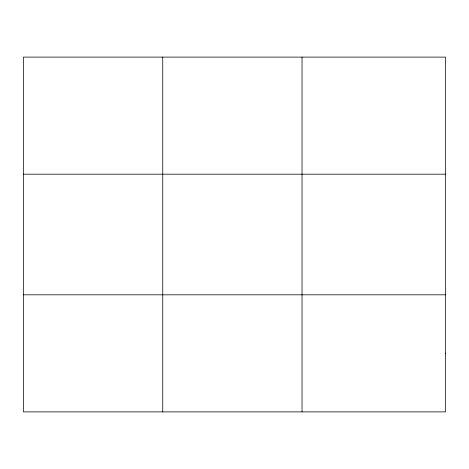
<?xml version="1.0" encoding="UTF-8"?>
<svg xmlns="http://www.w3.org/2000/svg" width="469" height="469" viewBox="0 0 469 469"><rect width="100%" height="100%" fill="white"/><g stroke="black" fill="none" stroke-linecap="round" stroke-linejoin="round"><path stroke-width="0.7" d="M162.743 411.893L162.743 57.107M302.036 411.893L302.036 57.107M23.45 174.187L445.55 174.187M23.45 294.813L445.55 294.813M445.55 353.356L445.55 411.893L23.45 411.893L23.45 57.107L445.55 57.107L445.55 353.356"/></g></svg>
